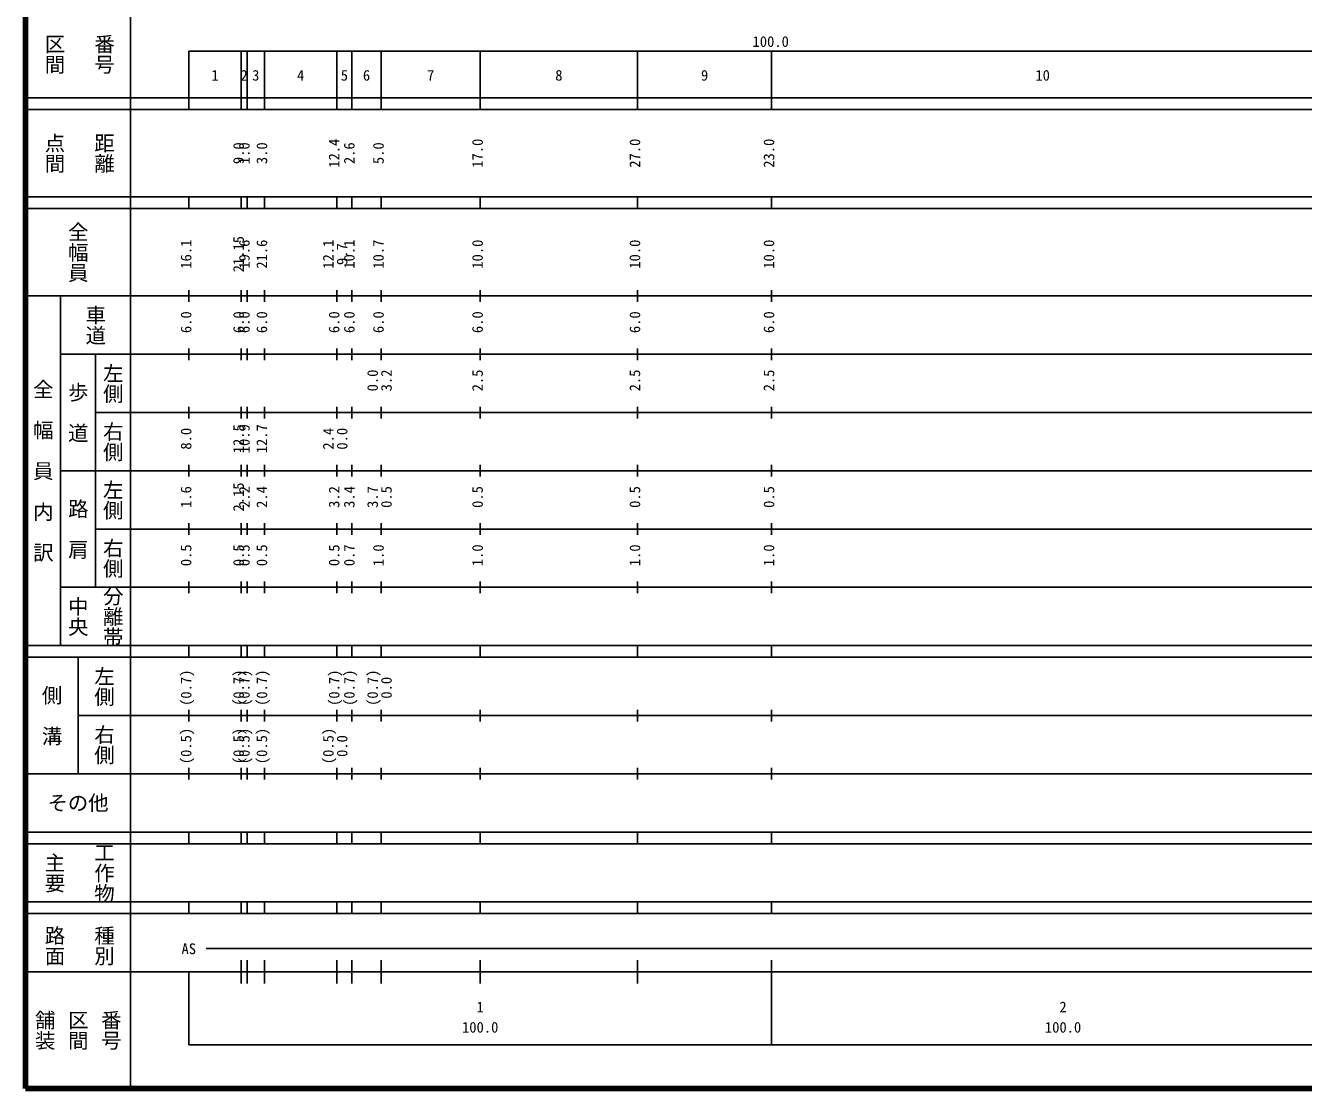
# Model space of a CAD drawing. Units: millimetres, scale not verified. Extents: x 40000 to 680000, y 20000 to 380000.
# Drawn here: x 40000 to 259242, y 20000 to 202409 of the extents above; entities that cross this region are included whole.
import ezdxf
from ezdxf.enums import TextEntityAlignment as Align

# ---------------------------------------------------------------- set-up
doc = ezdxf.new("R2010")
doc.units = ezdxf.units.MM
doc.header["$LTSCALE"] = 1000
doc.layers.add('S-TTL', color=2, linetype='Continuous', lineweight=140)
doc.layers.add('S-TTL-BAND', color=7, linetype='Continuous', lineweight=25)
doc.styles.add('@ＭＳ ゴシック', font='')
doc.styles.add('ＭＳ ゴシック', font='')
doc.styles.get('@ＭＳ ゴシック').set_extended_font_data('@MS Gothic')
doc.styles.get('ＭＳ ゴシック').set_extended_font_data('MS Gothic')

msp = doc.modelspace()

# ---------------------------------------------------------------- linework, layer by layer
at = {"layer": 'S-TTL'}
for p, q in [((40000, 380000), (40000, 20000)), ((40000, 20000), (680000, 20000))]:
    msp.add_line(p, q, dxfattribs=at)
at = {"layer": 'S-TTL-BAND'}
for p, q in [((58000, 370000), (58000, 20000)), ((68000, 198000), (579000, 198000)), ((68000, 198000), (68000, 188000)), ((77000, 188000), (77000, 198000)), ((78000, 188000), (78000, 198000)), ((81000, 188000), (81000, 198000)), ((93400, 188000), (93400, 198000)), ((96000, 188000), (96000, 198000)), ((101000, 188000), (101000, 198000)), ((118000, 188000), (118000, 198000)), ((145000, 188000), (145000, 198000)), ((168000, 188000), (168000, 198000)), ((40000, 190000), (579000, 190000)), ((40000, 188000), (579000, 188000)), ((40000, 173000), (579000, 173000)), ((68000, 171000), (68000, 173000)), ((77000, 171000), (77000, 173000)), ((78000, 171000), (78000, 173000)), ((81000, 171000), (81000, 173000)), ((93400, 171000), (93400, 173000)), ((96000, 171000), (96000, 173000)), ((101000, 171000), (101000, 173000)), ((118000, 171000), (118000, 173000)), ((145000, 171000), (145000, 173000)), ((168000, 171000), (168000, 173000)), ((40000, 171000), (579000, 171000)), ((40000, 156000), (579000, 156000)), ((46000, 96000), (46000, 156000)), ((68000, 155000), (68000, 157000)), ((77000, 155000), (77000, 157000)), ((78000, 155000), (78000, 157000)), ((81000, 155000), (81000, 157000)), ((93400, 155000), (93400, 157000)), ((96000, 155000), (96000, 157000)), ((101000, 155000), (101000, 157000)), ((118000, 155000), (118000, 157000)), ((145000, 155000), (145000, 157000)), ((168000, 155000), (168000, 157000)), ((68000, 145000), (68000, 147000)), ((77000, 145000), (77000, 147000)), ((78000, 145000), (78000, 147000)), ((81000, 145000), (81000, 147000)), ((93400, 145000), (93400, 147000)), ((96000, 145000), (96000, 147000)), ((101000, 145000), (101000, 147000)), ((118000, 145000), (118000, 147000)), ((145000, 145000), (145000, 147000)), ((168000, 145000), (168000, 147000)), ((46000, 146000), (579000, 146000)), ((52000, 146000), (52000, 106000)), ((52000, 136000), (579000, 136000)), ((68000, 135000), (68000, 137000)), ((77000, 135000), (77000, 137000)), ((78000, 135000), (78000, 137000)), ((81000, 135000), (81000, 137000)), ((93400, 135000), (93400, 137000)), ((96000, 135000), (96000, 137000)), ((101000, 135000), (101000, 137000)), ((118000, 135000), (118000, 137000)), ((145000, 135000), (145000, 137000)), ((168000, 135000), (168000, 137000)), ((46000, 126000), (579000, 126000)), ((68000, 125000), (68000, 127000)), ((77000, 125000), (77000, 127000)), ((78000, 125000), (78000, 127000)), ((81000, 125000), (81000, 127000)), ((93400, 125000), (93400, 127000)), ((96000, 125000), (96000, 127000)), ((101000, 125000), (101000, 127000)), ((118000, 125000), (118000, 127000)), ((145000, 125000), (145000, 127000)), ((168000, 125000), (168000, 127000)), ((68000, 115000), (68000, 117000)), ((77000, 115000), (77000, 117000)), ((78000, 115000), (78000, 117000)), ((81000, 115000), (81000, 117000)), ((93400, 115000), (93400, 117000)), ((96000, 115000), (96000, 117000)), ((101000, 115000), (101000, 117000)), ((118000, 115000), (118000, 117000)), ((145000, 115000), (145000, 117000)), ((168000, 115000), (168000, 117000)), ((52000, 116000), (579000, 116000)), ((46000, 106000), (579000, 106000)), ((68000, 105000), (68000, 107000)), ((77000, 105000), (77000, 107000)), ((78000, 105000), (78000, 107000)), ((81000, 105000), (81000, 107000)), ((93400, 105000), (93400, 107000)), ((96000, 105000), (96000, 107000)), ((101000, 105000), (101000, 107000)), ((118000, 105000), (118000, 107000)), ((145000, 105000), (145000, 107000)), ((168000, 105000), (168000, 107000)), ((40000, 96000), (579000, 96000)), ((68000, 94000), (68000, 96000)), ((77000, 94000), (77000, 96000)), ((78000, 94000), (78000, 96000)), ((81000, 94000), (81000, 96000)), ((93400, 94000), (93400, 96000)), ((96000, 94000), (96000, 96000)), ((101000, 94000), (101000, 96000)), ((118000, 94000), (118000, 96000)), ((145000, 94000), (145000, 96000)), ((168000, 94000), (168000, 96000)), ((40000, 94000), (579000, 94000)), ((49000, 94000), (49000, 74000)), ((49000, 84000), (579000, 84000)), ((68000, 83000), (68000, 85000)), ((77000, 83000), (77000, 85000)), ((78000, 83000), (78000, 85000)), ((81000, 83000), (81000, 85000)), ((93400, 83000), (93400, 85000)), ((96000, 83000), (96000, 85000)), ((101000, 83000), (101000, 85000)), ((118000, 83000), (118000, 85000)), ((145000, 83000), (145000, 85000)), ((168000, 83000), (168000, 85000)), ((68000, 73000), (68000, 75000)), ((77000, 73000), (77000, 75000)), ((78000, 73000), (78000, 75000)), ((81000, 73000), (81000, 75000)), ((93400, 73000), (93400, 75000)), ((96000, 73000), (96000, 75000)), ((101000, 73000), (101000, 75000)), ((118000, 73000), (118000, 75000)), ((145000, 73000), (145000, 75000)), ((168000, 73000), (168000, 75000)), ((40000, 74000), (579000, 74000)), ((40000, 64000), (579000, 64000)), ((68000, 62000), (68000, 64000)), ((77000, 62000), (77000, 64000)), ((78000, 62000), (78000, 64000)), ((81000, 62000), (81000, 64000)), ((93400, 62000), (93400, 64000)), ((96000, 62000), (96000, 64000)), ((101000, 62000), (101000, 64000)), ((118000, 62000), (118000, 64000)), ((145000, 62000), (145000, 64000)), ((168000, 62000), (168000, 64000)), ((40000, 62000), (579000, 62000)), ((40000, 52000), (579000, 52000)), ((68000, 50000), (68000, 52000)), ((77000, 50000), (77000, 52000)), ((78000, 50000), (78000, 52000)), ((81000, 50000), (81000, 52000)), ((93400, 50000), (93400, 52000)), ((96000, 50000), (96000, 52000)), ((101000, 50000), (101000, 52000)), ((118000, 50000), (118000, 52000)), ((145000, 50000), (145000, 52000)), ((168000, 50000), (168000, 52000)), ((40000, 50000), (579000, 50000)), ((71000, 44000), (565000, 44000)), ((77000, 38000), (77000, 42000)), ((78000, 38000), (78000, 42000)), ((81000, 38000), (81000, 42000)), ((93400, 38000), (93400, 42000)), ((96000, 38000), (96000, 42000)), ((101000, 38000), (101000, 42000)), ((118000, 38000), (118000, 42000)), ((145000, 38000), (145000, 42000)), ((168000, 27500), (168000, 42000)), ((40000, 40000), (579000, 40000)), ((68000, 40000), (68000, 27500)), ((68000, 27500), (579000, 27500))]:
    msp.add_line(p, q, dxfattribs=at)

# ---------------------------------------------------------------- texts
at = {"layer": 'S-TTL-BAND', "style": '@ＭＳ ゴシック'}
for s, p in [('区間', (45000, 197500)), ('番号', (53500, 197500)), ('点間', (45000, 180500)), ('距離', (53500, 180500)), ('全幅員', (49000, 163500)), ('車道', (52000, 151000)), ('左側', (55000, 141000)), ('全\u3000幅\u3000員\u3000内\u3000訳', (43000, 126000)), ('歩\u3000道', (49000, 136000)), ('右側', (55000, 131000)), ('左側', (55000, 121000)), ('路\u3000肩', (49000, 116000)), ('右側', (55000, 111000)), ('分離帯', (55000, 101000)), ('中央', (49000, 101000)), ('左側', (53500, 89000)), ('側\u3000溝', (44500, 84000)), ('右側', (53500, 79000)), ('工作物', (53500, 57000)), ('主要', (45000, 57000)), ('路面', (45000, 44500)), ('種別', (53500, 44500)), ('舗装', (43333, 30000)), ('区間', (49000, 30000)), ('番号', (54667, 30000))]:
    msp.add_text(s, height=2566, rotation=270, dxfattribs=at).set_placement(p, align=Align.MIDDLE_CENTER)
at = {"layer": 'S-TTL-BAND', "style": 'ＭＳ ゴシック'}
for s, p in [('100.0', (167844, 198195)), ('1', (72500, 192405)), ('2', (77500, 192405)), ('3', (79500, 192405)), ('4', (87200, 192405)), ('5', (94700, 192405)), ('6', (98500, 192405)), ('7', (109500, 192405)), ('8', (131500, 192405)), ('9', (156500, 192405)), ('10', (214500, 192405)), ('AS', (68000, 42500)), ('1', (118000, 32523)), ('2', (218000, 32523)), ('100.0', (118000, 29033)), ('100.0', (218000, 29033))]:
    msp.add_text(s, height=1833, dxfattribs=at).set_placement(p, align=Align.BOTTOM_CENTER)
for s, p in [('9.0', (78000, 180500)), ('1.0', (79000, 180500)), ('3.0', (82000, 180500)), ('12.4', (94400, 180500)), ('2.6', (97000, 180500)), ('5.0', (102000, 180500)), ('17.0', (119000, 180500)), ('27.0', (146000, 180500)), ('23.0', (169000, 180500)), ('16.1', (69000, 163174)), ('21.15', (78000, 163174)), ('19.6', (79000, 163174)), ('21.6', (82000, 163174)), ('12.1', (93400, 163174)), ('9.7', (95770, 163174)), ('10.1', (97000, 163174)), ('10.7', (102000, 163174)), ('10.0', (119000, 163174)), ('10.0', (146000, 163174)), ('10.0', (169000, 163174)), ('6.0', (69000, 151500)), ('6.0', (78000, 151500)), ('6.0', (79000, 151500)), ('6.0', (82000, 151500)), ('6.0', (94400, 151500)), ('6.0', (97000, 151500)), ('6.0', (102000, 151500)), ('6.0', (119000, 151500)), ('6.0', (146000, 151500)), ('6.0', (169000, 151500)), ('0.0', (101000, 141500)), ('3.2', (103370, 141500)), ('2.5', (119000, 141500)), ('2.5', (146000, 141500)), ('2.5', (169000, 141500)), ('12.5', (78000, 131500)), ('10.9', (79000, 131500)), ('12.7', (82000, 131500)), ('8.0', (69000, 131500)), ('2.4', (93400, 131500)), ('0.0', (95770, 131500)), ('1.6', (69000, 121500)), ('2.15', (78000, 121500)), ('2.2', (79000, 121500)), ('2.4', (82000, 121500)), ('3.2', (94400, 121500)), ('3.4', (97000, 121500)), ('3.7', (101000, 121500)), ('0.5', (103370, 121500)), ('0.5', (119000, 121500)), ('0.5', (146000, 121500)), ('0.5', (169000, 121500)), ('0.5', (69000, 111500)), ('0.5', (78000, 111500)), ('0.5', (79000, 111500)), ('0.5', (82000, 111500)), ('0.5', (94400, 111500)), ('0.7', (97000, 111500)), ('1.0', (102000, 111500)), ('1.0', (119000, 111500)), ('1.0', (146000, 111500)), ('1.0', (169000, 111500)), ('(0.7)', (69000, 88764)), ('(0.7)', (78000, 88764)), ('(0.7)', (79000, 88764)), ('(0.7)', (82000, 88764)), ('(0.7)', (94400, 88764)), ('(0.7)', (97000, 88764)), ('(0.7)', (101000, 88764)), ('0.0', (103370, 88764)), ('(0.5)', (69000, 78764)), ('(0.5)', (78000, 78764)), ('(0.5)', (79000, 78764)), ('(0.5)', (82000, 78764)), ('(0.5)', (93400, 78764)), ('0.0', (95770, 78764))]:
    msp.add_text(s, height=1833, rotation=90, dxfattribs=at).set_placement(p, align=Align.BOTTOM_CENTER)
msp.add_text('その他', height=2566, dxfattribs=at).set_placement((49000, 69000), align=Align.MIDDLE_CENTER)

doc.saveas('drawing.dxf')
